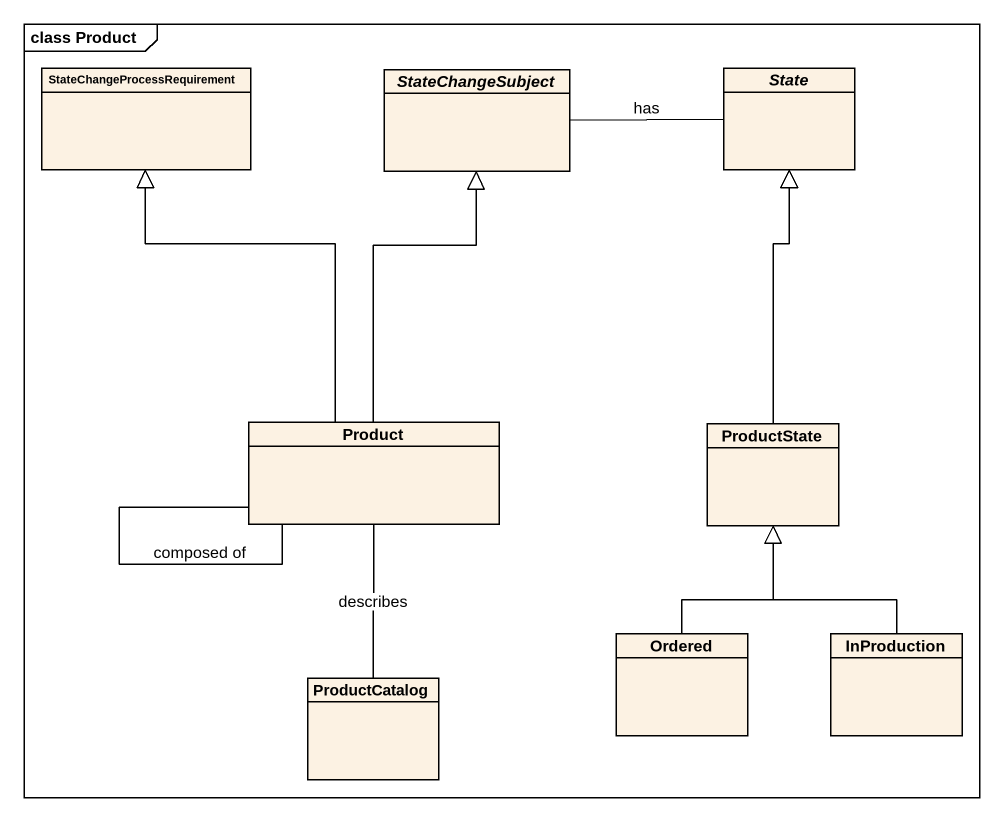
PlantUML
@startuml
mainframe class Product
hide circle
hide empty members
class "StateChangeProcessRequirement" as StateChangeProcessRequiremen
abstract class StateChangeSubject
abstract class "State" as State_
class Product
class ProductState
class Ordered
class InProduction
class ProductCatalog
StateChangeSubject -right- State_ : has
Product -up-|> StateChangeProcessRequiremen
Product -up-|> StateChangeSubject
Product -- Product : composed of
ProductState -up-|> State_
Ordered -up-|> ProductState
InProduction -up-|> ProductState
ProductCatalog -up- Product : describes
@enduml
